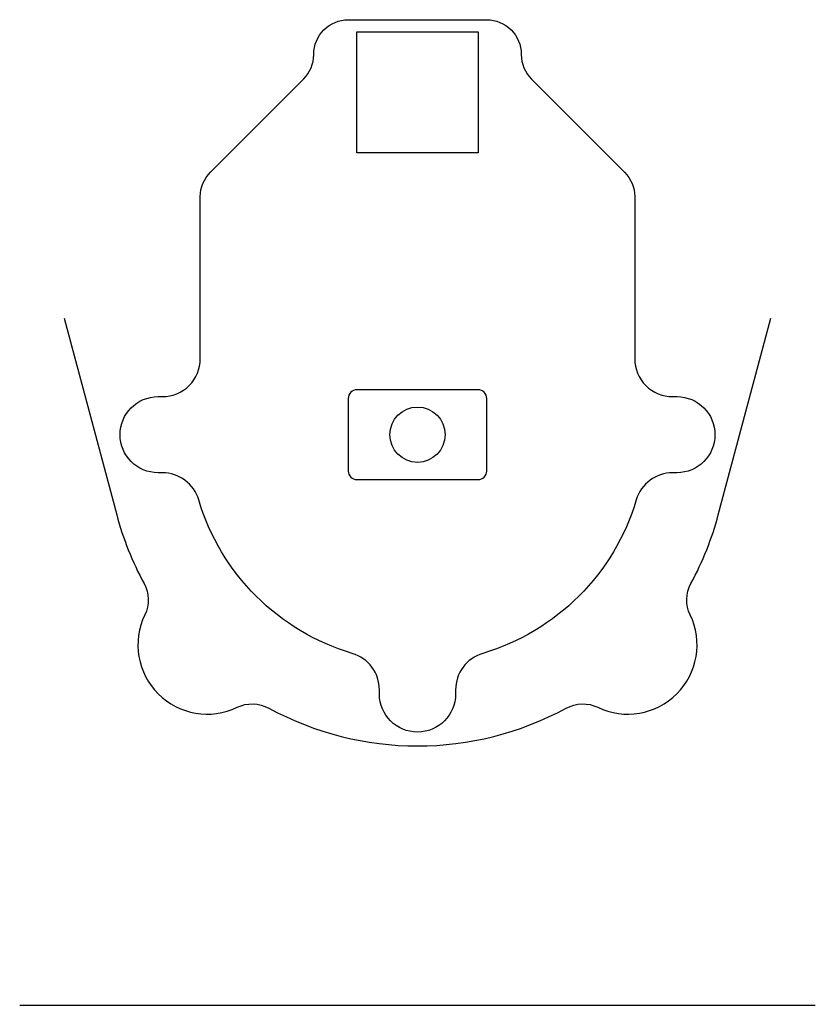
# Model space of a CAD drawing. Header units: millimetres. Extents: x 5.5 to 28.5, y 0 to 28.5.
import ezdxf

# ---------------------------------------------------------------- set-up
doc = ezdxf.new("R2010")
doc.units = ezdxf.units.MM

msp = doc.modelspace()

# ---------------------------------------------------------------- linework, layer by layer
for points in [[(10.675, 14.614, 0.331679), (9.621, 15.4), (9.5, 15.4, -1), (9.5, 17.6), (9.621, 17.6, 0.414214), (10.721, 18.7), (10.721, 23.383, -0.198912), (11.014, 24.09), (13.707, 26.784, 0.198912), (14, 27.491), (14, 27.5, -0.414214), (15, 28.5), (19, 28.5, -0.414214), (20, 27.5), (20, 27.491, 0.198912), (20.293, 26.784), (22.986, 24.09, -0.198912), (23.279, 23.383), (23.279, 18.7, 0.414214), (24.379, 17.6), (24.5, 17.6, -1), (24.5, 15.4), (24.379, 15.4, 0.331679), (23.325, 14.614, -0.253025), (18.886, 10.175, 0.331679), (18.1, 9.121), (18.1, 9, -1), (15.9, 9), (15.9, 9.121, 0.331679), (15.114, 10.175, -0.253025)], [(18.75, 17.8), (15.25, 17.8, 0.414214), (15, 17.55), (15, 15.45, 0.414214), (15.25, 15.2), (18.75, 15.2, 0.414214), (19, 15.45), (19, 17.55, 0.414214)]]:
    msp.add_lwpolyline(points, format="xyb", close=True)
msp.add_lwpolyline([(18.75, 28.15), (18.75, 24.65), (15.25, 24.65), (15.25, 28.15)], close=True)
msp.add_lwpolyline([(6.788, 19.868), (8.303, 14.183, 0.05954), (9.094, 12.199, -0.241314), (9.117, 11.287, 0.709575), (11.787, 8.617, -0.241314), (12.699, 8.594, 0.254437), (21.301, 8.594, -0.241314), (22.213, 8.617, 0.709575), (24.883, 11.287, -0.241314), (24.906, 12.199, 0.05954), (25.697, 14.183), (27.212, 19.868)], format="xyb")
at = {"flags": 128}
msp.add_lwpolyline([(5.5, 0), (28.5, 0)], dxfattribs=at)
msp.add_circle((17, 16.5), 0.8)

doc.saveas('drawing.dxf')
